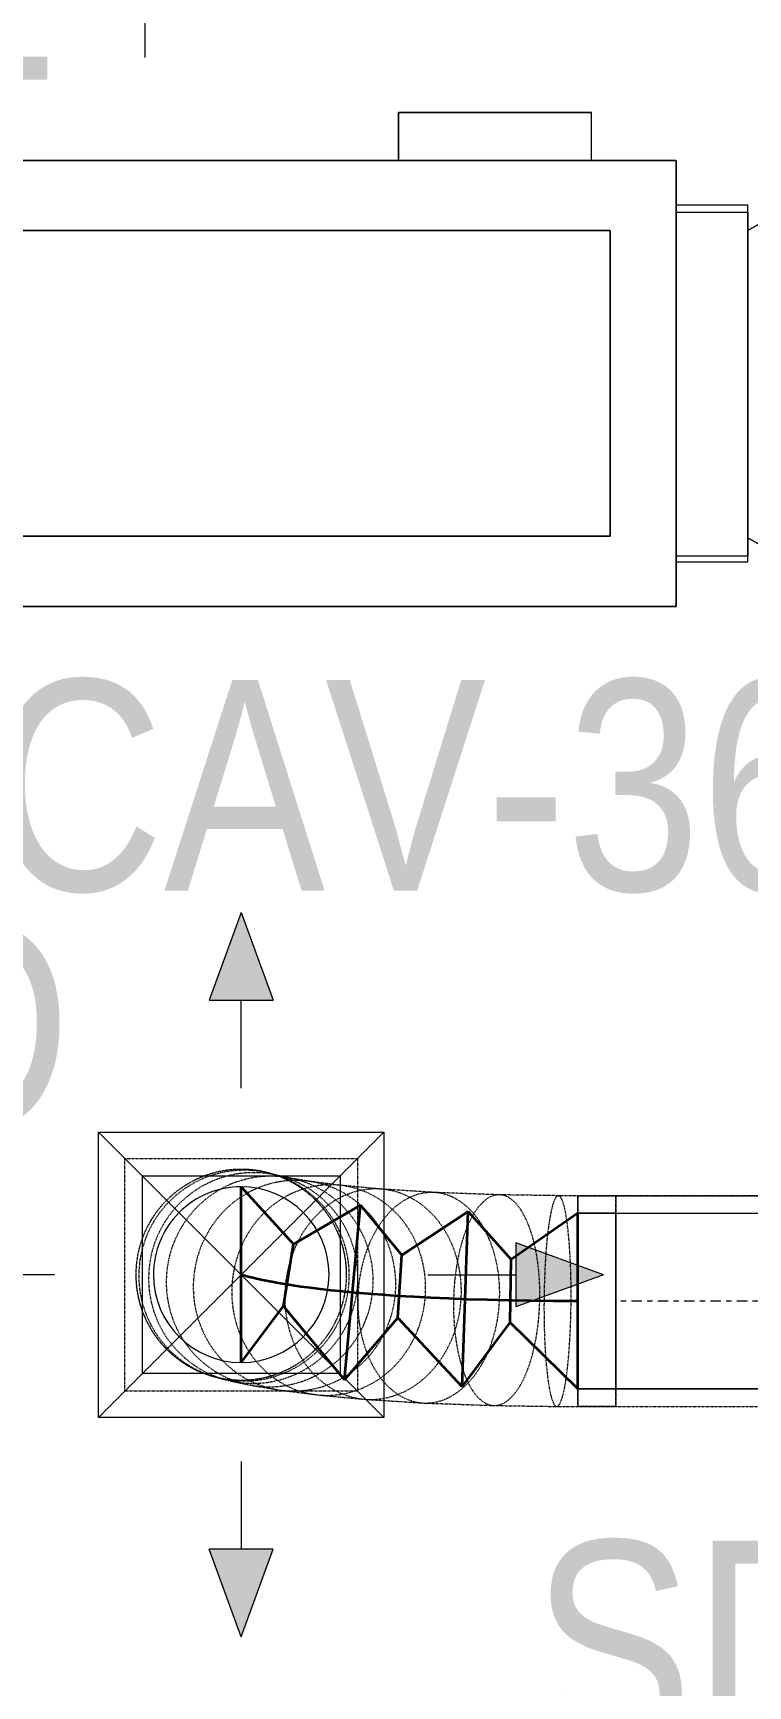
# Model space of a CAD drawing. Header units: inches. Extents: x -83664 to 20107, y -47222 to 19398.
# Drawn here: x -12824 to -12010, y -34494 to -32612 of the extents above; entities that cross this region are included whole.
import ezdxf

# ---------------------------------------------------------------- set-up
doc = ezdxf.new("R2010")
doc.units = ezdxf.units.IN
doc.header["$MEASUREMENT"] = 0
doc.linetypes.add('Center', pattern=[29.999999, 12, -6, 6, -6])
doc.linetypes.add('Hidden 0_50', pattern=[1.0584, 0.5292, -0.5292])
for name, color, linetype, lineweight in [('A-DETL-GENF', 7, 'Continuous', 9), ('G-ANNO-TEXT', 7, 'Continuous', 9), ('M-EQPM', 7, 'Continuous', 18), ('M-HVAC-CDFF', 7, 'Continuous', 9), ('M-HVAC-DUCT-CNTR', 7, 'Center', 9), ('M-HVAC-DUCT-IDEN', 7, 'Continuous', 18)]:
    doc.layers.add(name, color=color, linetype=linetype, lineweight=lineweight)
doc.layers.add('M-HVAC-DUCT', color=7, linetype='Continuous', lineweight=9, true_color=0xffe97f)
doc.layers.add('M-HVAC-DUCT-PATT', color=7, linetype='Continuous', lineweight=35, true_color=0x007f00)
doc.styles.add('Arial Narrow_21', font='ARIALN.TTF', dxfattribs={"height": 240})

# ---------------------------------------------------------------- blocks, each defined once
blk = doc.blocks.new('GCE-AT-Supply Air Rectangular Diffuser - 225x225-V55-FIRST FLOOR AC CONDITIONING LAYOUT - PART A')
at = {"layer": 'A-DETL-GENF', "true_color": 0xff7f00}
for points in [[(36.4, 312.5), (0, 412.5), (-36.4, 312.5)], [(-312.5, 36.4), (-412.5, 0), (-312.5, -36.4)], [(412.5, 0), (312.5, 36.4), (312.5, -36.4), (338.5, -26.9)], [(36.4, -312.5), (-36.4, -312.5), (0, -412.5)]]:
    blk.add_hatch(color=30, dxfattribs=at).paths.add_polyline_path(points)
at = {"layer": 'A-DETL-GENF', "color": 30, "true_color": 0xff7f00}
for p, q in [((0, 412.5), (-36.4, 312.5)), ((0, 412.5), (36.4, 312.5)), ((-36.4, 312.5), (36.4, 312.5)), ((0, 212.5), (0, 312.5)), ((-162.5, -162.5), (162.5, 162.5)), ((-162.5, 162.5), (162.5, -162.5)), ((-162.5, -162.5), (-162.5, 162.5)), ((-162.5, 162.5), (162.5, 162.5)), ((162.5, 162.5), (162.5, -162.5)), ((-412.5, 0), (-312.5, 36.4)), ((-312.5, -36.4), (-312.5, 36.4)), ((312.5, 36.4), (312.5, -36.4)), ((412.5, 0), (312.5, 36.4)), ((212.5, 0), (312.5, 0)), ((-412.5, 0), (-312.5, -36.4)), ((-212.5, 0), (-312.5, 0)), ((412.5, 0), (312.5, -36.4)), ((162.5, -162.5), (-162.5, -162.5)), ((0, -212.5), (0, -312.5)), ((36.4, -312.5), (-36.4, -312.5)), ((0, -412.5), (-36.4, -312.5)), ((0, -412.5), (36.4, -312.5))]:
    blk.add_line(p, q, dxfattribs=at)
blk = doc.blocks.new('M_Rec to Rnd Transition - Angle - 60 Degree-7670840-FIRST FLOOR AC CONDITIONING LAYOUT - PART A')
at = {"layer": 'M-HVAC-DUCT', "color": 30, "true_color": 0xff7f00}
for p, q in [((0, 100), (43.3, 100)), ((43.3, 100), (0, 100)), ((0, 100), (0, -100)), ((0, -100), (0, 100)), ((43.3, 0), (43.3, 100)), ((43.3, 0), (43.3, 100)), ((43.3, -100), (43.3, 0)), ((43.3, -100), (43.3, 0)), ((0, -100), (43.3, -100)), ((43.3, -100), (0, -100))]:
    blk.add_line(p, q, dxfattribs=at)
blk = doc.blocks.new('M_Rectangular to Round Transition - Angle - 45 Degree-7598641-FIRST FLOOR AC CONDITIONING LAYOUT - PART A')
at = {"layer": 'M-HVAC-DUCT', "color": 30, "true_color": 0xff7f00}
for p, q in [((98623.4, 55249.6), (98623.4, 55474.6)), ((98623.4, 55474.6), (98848.4, 55474.6)), ((98848.4, 55474.6), (98848.4, 55249.6)), ((98848.4, 55249.6), (98623.4, 55249.6))]:
    blk.add_line(p, q, dxfattribs=at)
for start, end in [(90, 180), (0, 90), (180, 270), (270, 0)]:
    blk.add_arc((98735.9, 55362.1), 100, start, end, dxfattribs=at)
blk = doc.blocks.new('GCE-AT-Return Air Rectangular Diffuser - 230x230-V40-FIRST FLOOR AC CONDITIONING LAYOUT - PART A')
at = {"layer": 'A-DETL-GENF', "true_color": 0xff00ff}
for points in [[(0, 205), (36.4, 305), (-36.4, 305)], [(-305, -36.4), (-205, 0), (-305, 36.4)], [(305, -36.4), (305, 36.4), (205, 0)], [(36.4, -305), (0, -205), (-36.4, -305)]]:
    blk.add_hatch(color=6, dxfattribs=at).paths.add_polyline_path(points)
at = {"layer": 'A-DETL-GENF', "color": 6, "true_color": 0xff00ff}
for p, q in [((0, 405), (0, 305)), ((0, 205), (-36.4, 305)), ((-36.4, 305), (36.4, 305)), ((0, 205), (36.4, 305)), ((-165, 165), (165, 165)), ((-165, -165), (-165, 165)), ((-165, 165), (165, -165)), ((165, 165), (165, -165)), ((-205, 0), (-305, 36.4)), ((-305, -36.4), (-305, 36.4)), ((205, 0), (305, 36.4)), ((305, 36.4), (305, -36.4)), ((405, 0), (305, 0)), ((-405, 0), (-305, 0)), ((-205, 0), (-305, -36.4)), ((205, 0), (305, -36.4)), ((165, -165), (-165, -165)), ((0, -205), (-36.4, -305)), ((0, -205), (36.4, -305)), ((-36.4, -305), (36.4, -305)), ((0, -405), (0, -305))]:
    blk.add_line(p, q, dxfattribs=at)
blk = doc.blocks.new('CAV - CAV-36-9301341-FIRST FLOOR AC CONDITIONING LAYOUT - PART A')
at = {"layer": 'M-EQPM', "color": 30, "true_color": 0xff7f00}
for p, q in [((500, 254), (-500, 254)), ((-500, 254), (-500, -254)), ((-500, -254), (-500, 254)), ((-500, 254), (500, 254)), ((500, -254), (500, 254)), ((500, 254), (500, -254)), ((-500, 203), (-581.8, 203)), ((-581.8, 203), (-581.8, -203)), ((-581.8, 203), (-581.8, -203)), ((-500, 196.3), (-581.8, 196.3)), ((-581.8, -194.7), (-581.8, 196.3)), ((-581.8, -194.7), (-581.8, 196.3)), ((-500, -203), (-500, 203)), ((-500, -203), (-500, 203)), ((-500, 196.3), (-500, -194.7)), ((-500, 196.3), (-500, -194.7)), ((581.8, 203), (500, 203)), ((500, 203), (500, -203)), ((500, 203), (500, -203)), ((581.8, 196.3), (500, 196.3)), ((500, -194.7), (500, 196.3)), ((500, -194.7), (500, 196.3)), ((581.8, -203), (581.8, 203)), ((581.8, -203), (581.8, 203)), ((581.8, 196.3), (581.8, -194.7)), ((581.8, 196.3), (581.8, -194.7)), ((-425, -174.3), (-425, 173.8)), ((-425, 173.8), (425, 173.8)), ((425, 173.8), (-425, 173.8)), ((-425, 173.8), (-425, -174.3)), ((425, 173.8), (425, -174.3)), ((425, -174.3), (425, 173.8)), ((425, -174.3), (-425, -174.3)), ((-425, -174.3), (425, -174.3)), ((-581.8, -194.7), (-500, -194.7)), ((-581.8, -203), (-500, -203)), ((500, -194.7), (581.8, -194.7)), ((500, -203), (581.8, -203)), ((-500, -254), (500, -254)), ((500, -254), (-500, -254)), ((-183.8, -254), (-403.8, -254)), ((-403.8, -254), (-183.8, -254)), ((-403.8, -254), (-403.8, -308.7)), ((-403.8, -254), (-403.8, -308.7)), ((-183.8, -308.7), (-183.8, -254)), ((-183.8, -254), (-183.8, -308.7)), ((-183.8, -308.7), (-403.8, -308.7)), ((-403.8, -308.7), (-183.8, -308.7))]:
    blk.add_line(p, q, dxfattribs=at)
blk = doc.blocks.new('M_Rec to Rnd Transition - Angle - 60 Degree-7726644-FIRST FLOOR AC CONDITIONING LAYOUT - PART A')
at = {"layer": 'M-HVAC-DUCT', "color": 30, "true_color": 0xff7f00}
for p, q in [((0, 300), (216.5, 175)), ((216.5, 175), (0, 300)), ((0, 300), (0, -300)), ((0, -300), (0, 300)), ((216.5, 0), (216.5, 175)), ((216.5, 0), (216.5, 175)), ((216.5, -175), (216.5, 0)), ((216.5, -175), (216.5, 0)), ((0, -300), (216.5, -175)), ((216.5, -175), (0, -300))]:
    blk.add_line(p, q, dxfattribs=at)
blk = doc.blocks.new('TEMW-SMBZ-HO-BM-HVAC-00002_rvt-1-FIRST FLOOR AC CONDITIONING LAYOUT - PART A')
at = {"layer": 'M-HVAC-DUCT', "color": 30, "linetype": 'Hidden 0_50', "true_color": 0xff7f00}
for p, q in [((139446.5, 65555.5), (139446.5, 65360.5)), ((139446.5, 65555.5), (139446.5, 65360.5)), ((139446.5, 65360.5), (139446.5, 65165.5)), ((139446.5, 65360.5), (139446.5, 65165.5)), ((138737.1, 64214), (138737.1, 64479)), ((138737.1, 64479), (139002.1, 64479)), ((139002.1, 64479), (139002.1, 64214)), ((138913.8, 64458.8), (138903.4, 64461.5)), ((138909.2, 64459.9), (138905.9, 64460.9)), ((138926.9, 64456.2), (138908.2, 64460.1)), ((138950, 64452.4), (138922, 64457.1)), ((138984.1, 64448.1), (138945.8, 64453)), ((139030.4, 64443.9), (138980.7, 64448.5)), ((139089.8, 64440.2), (139027.8, 64444.1)), ((139163.7, 64437.5), (139088.3, 64440.2)), ((139230.7, 64436.5), (139163.3, 64437.5)), ((139252.9, 64436.5), (139230.7, 64436.5)), ((139252.9, 64196.5), (139252.9, 64436.5)), ((139252.9, 64196.5), (139252.9, 64436.5)), ((139296.2, 64436.5), (139252.9, 64436.5)), ((139252.9, 64436.5), (139296.2, 64436.5)), ((139252.9, 64436.5), (139252.9, 64316.5)), ((139252.9, 64436.5), (139252.9, 64316.5)), ((139296.2, 64436.5), (139296.2, 64196.5)), ((139296.2, 64196.5), (139296.2, 64436.5)), ((140045.9, 64436.5), (139296.2, 64436.5)), ((139296.2, 64436.5), (140045.9, 64436.5)), ((139296.2, 64436.5), (139296.2, 64196.5)), ((139296.2, 64196.5), (139296.2, 64436.5)), ((139252.9, 64316.5), (139252.9, 64196.5)), ((139252.9, 64316.5), (139252.9, 64196.5)), ((138833.2, 64232.2), (138836.5, 64231.1)), ((138842.2, 64229.5), (138852.7, 64226.7)), ((138858.3, 64225.4), (138877.2, 64221.4)), ((139002.1, 64214), (138737.1, 64214)), ((138882.2, 64220.4), (138910.7, 64215.7)), ((138914.9, 64215), (138954.3, 64210)), ((138957.7, 64209.6), (139009.1, 64204.8)), ((139011.7, 64204.6), (139076.5, 64200.5)), ((139078, 64200.4), (139157.2, 64197.6)), ((139157.6, 64197.6), (139228.9, 64196.5)), ((139228.9, 64196.5), (139252.9, 64196.5)), ((139296.2, 64196.5), (139252.9, 64196.5)), ((139252.9, 64196.5), (139296.2, 64196.5)), ((139296.2, 64196.5), (140045.9, 64196.5)), ((139296.2, 64196.5), (140045.9, 64196.5))]:
    blk.add_line(p, q, dxfattribs=at)
at = {"layer": 'M-HVAC-DUCT', "color": 30, "true_color": 0xff7f00}
for p, q in [((139296.2, 64216.5), (139296.2, 64416.5)), ((139296.2, 64416.5), (139296.2, 64216.5)), ((139296.2, 64416.5), (140045.9, 64416.5)), ((139296.2, 64416.5), (140045.9, 64416.5)), ((140045.9, 64216.5), (139296.2, 64216.5)), ((139296.2, 64216.5), (140045.9, 64216.5))]:
    blk.add_line(p, q, dxfattribs=at)
at = {"layer": 'M-HVAC-DUCT', "color": 30, "linetype": 'Hidden 0_50', "true_color": 0xff7f00}
for start, end in [(87.441, 267.441), (90, 180), (267.441, 87.441), (0, 90), (180, 270), (270, 0)]:
    blk.add_arc((138869.6, 64346.5), 120, start, end, dxfattribs=at)
for points in [[(138874.9, 64466.4), (138864.5, 64466.9), (138843.4, 64465.1), (138813.6, 64454.3), (138787.7, 64436.1), (138767.3, 64411.9), (138753.9, 64383.2), (138748.3, 64352), (138751.1, 64320.4), (138761.9, 64290.6), (138780, 64264.6), (138804.3, 64244.2), (138833, 64230.8), (138853.8, 64227.1), (138864.2, 64226.7)], [(138864.2, 64226.7), (138874.7, 64226.2), (138895.7, 64228), (138925.5, 64238.8), (138951.5, 64257), (138971.9, 64281.2), (138985.3, 64309.9), (138990.8, 64341.1), (138988.1, 64372.7), (138977.3, 64402.5), (138959.2, 64428.5), (138934.9, 64448.8), (138906.2, 64462.3), (138885.4, 64466), (138874.9, 64466.4)], [(138878.2, 64465.4), (138867.8, 64465.8), (138846.7, 64464), (138817, 64453.2), (138791.1, 64435), (138770.7, 64410.8), (138757.3, 64382.1), (138751.7, 64350.9), (138754.4, 64319.3), (138765.2, 64289.5), (138783.3, 64263.6), (138807.5, 64243.2), (138836.2, 64229.8), (138857, 64226.1), (138867.4, 64225.6)], [(138888.8, 64462.6), (138878.4, 64463.1), (138857.5, 64461.2), (138827.9, 64450.3), (138802, 64432.1), (138781.8, 64407.9), (138768.4, 64379.1), (138762.9, 64347.9), (138765.5, 64316.4), (138776.2, 64286.6), (138794.2, 64260.7), (138818.3, 64240.4), (138846.7, 64227), (138867.4, 64223.4), (138877.8, 64222.9)], [(138907.6, 64458.6), (138897.4, 64459), (138876.7, 64457.1), (138847.4, 64446.2), (138821.9, 64427.9), (138801.8, 64403.6), (138788.5, 64374.9), (138783, 64343.7), (138785.6, 64312.1), (138796.1, 64282.4), (138813.9, 64256.5), (138837.7, 64236.3), (138865.8, 64223), (138886.2, 64219.4), (138896.5, 64218.9)], [(138936, 64453.9), (138925.9, 64454.2), (138905.7, 64452.3), (138877, 64441.2), (138852, 64422.9), (138832.3, 64398.5), (138819.3, 64369.7), (138813.8, 64338.5), (138816.3, 64307), (138826.6, 64277.3), (138844, 64251.5), (138867.2, 64231.3), (138894.7, 64218.1), (138914.7, 64214.6), (138924.7, 64214.2)], [(138974.7, 64448.9), (138965.1, 64449.2), (138945.7, 64447.1), (138918.3, 64435.9), (138894.3, 64417.5), (138875.4, 64393), (138862.9, 64364.1), (138857.7, 64332.9), (138860, 64301.4), (138869.8, 64271.8), (138886.4, 64246.1), (138908.6, 64226), (138934.9, 64213), (138954, 64209.6), (138963.7, 64209.2)], [(138867.4, 64225.6), (138877.9, 64225.2), (138898.9, 64227), (138928.6, 64237.8), (138954.6, 64256), (138975, 64280.2), (138988.4, 64309), (138993.9, 64340.2), (138991.2, 64371.7), (138980.4, 64401.5), (138962.3, 64427.5), (138938.1, 64447.8), (138909.4, 64461.2), (138888.7, 64464.9), (138878.2, 64465.4)], [(138877.8, 64222.9), (138888.2, 64222.5), (138909.1, 64224.3), (138938.7, 64235.2), (138964.5, 64253.4), (138984.8, 64277.7), (138998.2, 64306.4), (139003.7, 64337.6), (139001, 64369.1), (138990.3, 64398.9), (138972.3, 64424.8), (138948.3, 64445.1), (138919.8, 64458.5), (138899.2, 64462.2), (138888.8, 64462.6)], [(138896.5, 64218.9), (138906.8, 64218.5), (138927.4, 64220.4), (138956.7, 64231.4), (138982.3, 64249.6), (139002.4, 64273.9), (139015.6, 64302.7), (139021.1, 64333.9), (139018.5, 64365.4), (139008, 64395.1), (138990.3, 64421), (138966.5, 64441.3), (138938.3, 64454.6), (138917.9, 64458.2), (138907.6, 64458.6)], [(138924.7, 64214.2), (138934.8, 64213.8), (138955, 64215.8), (138983.7, 64226.8), (139008.7, 64245.2), (139028.4, 64269.6), (139041.4, 64298.3), (139046.8, 64329.6), (139044.3, 64361.1), (139034.1, 64390.8), (139016.7, 64416.6), (138993.5, 64436.8), (138966, 64449.9), (138946, 64453.5), (138936, 64453.9)], [(138963.7, 64209.2), (138973.3, 64208.9), (138992.6, 64211), (139020.1, 64222.2), (139044.1, 64240.6), (139063, 64265.1), (139075.5, 64294), (139080.7, 64325.2), (139078.4, 64356.7), (139068.6, 64386.3), (139052, 64412.1), (139029.8, 64432.1), (139003.5, 64445.1), (138984.4, 64448.6), (138974.7, 64448.9)], [(139025, 64444.2), (139016.2, 64444.4), (138998.6, 64442.2), (138973.5, 64430.8), (138951.7, 64412.1), (138934.5, 64387.5), (138923, 64358.5), (138918.2, 64327.2), (138920.3, 64295.7), (138929.2, 64266.2), (138944.2, 64240.6), (138964.4, 64220.8), (138988.4, 64208), (139005.8, 64204.7), (139014.5, 64204.5)], [(139087.5, 64440.2), (139080.4, 64440.4), (139066.3, 64437.9), (139046.1, 64426.2), (139028.5, 64407.3), (139014.6, 64382.4), (139005.4, 64353.3), (139001.5, 64322), (139003.2, 64290.5), (139010.3, 64261.1), (139022.3, 64235.7), (139038.5, 64216.1), (139057.8, 64203.6), (139071.7, 64200.6), (139078.8, 64200.4)], [(139014.5, 64204.5), (139023.3, 64204.2), (139040.9, 64206.5), (139066, 64217.9), (139087.8, 64236.5), (139105, 64261.2), (139116.5, 64290.1), (139121.3, 64321.4), (139119.2, 64352.9), (139110.3, 64382.4), (139095.3, 64408), (139075.1, 64427.9), (139051.1, 64440.7), (139033.7, 64443.9), (139025, 64444.2)], [(139078.8, 64200.4), (139085.9, 64200.3), (139100, 64202.7), (139120.1, 64214.5), (139137.7, 64233.4), (139151.6, 64258.3), (139160.8, 64287.3), (139164.7, 64318.7), (139163.1, 64350.1), (139156, 64379.6), (139143.9, 64404.9), (139127.7, 64424.6), (139108.5, 64437.1), (139094.5, 64440.1), (139087.5, 64440.2)], [(139163.2, 64437.5), (139158.9, 64437.6), (139150.3, 64434.9), (139138, 64422.9), (139127.3, 64403.7), (139118.8, 64378.7), (139113.2, 64349.5), (139110.8, 64318.1), (139111.8, 64286.7), (139116.1, 64257.3), (139123.4, 64232.1), (139133.2, 64212.7), (139145, 64200.5), (139153.4, 64197.6), (139157.7, 64197.6)], [(139157.7, 64197.6), (139162.1, 64197.6), (139170.6, 64200.2), (139182.9, 64212.2), (139193.6, 64231.4), (139202.1, 64256.5), (139207.7, 64285.7), (139210.1, 64317.1), (139209.2, 64348.5), (139204.9, 64377.8), (139197.5, 64403), (139187.7, 64422.4), (139176, 64434.7), (139167.5, 64437.5), (139163.2, 64437.5)], [(139230.7, 64436.5), (139229.3, 64436.5), (139226.6, 64433.8), (139222.8, 64421.7), (139219.4, 64402.4), (139216.7, 64377.2), (139215, 64348), (139214.2, 64316.5), (139214.5, 64285.1), (139215.8, 64255.9), (139218.1, 64230.7), (139221.2, 64211.4), (139224.9, 64199.3), (139227.5, 64196.5), (139228.9, 64196.5)], [(139228.9, 64196.5), (139230.3, 64196.5), (139233, 64199.3), (139236.8, 64211.4), (139240.2, 64230.7), (139242.8, 64255.9), (139244.6, 64285.1), (139245.4, 64316.5), (139245.1, 64348), (139243.7, 64377.2), (139241.4, 64402.4), (139238.4, 64421.7), (139234.7, 64433.8), (139232, 64436.5), (139230.7, 64436.5)]]:
    blk.add_open_spline(points, degree=3, dxfattribs=at)
at = {"layer": 'M-HVAC-DUCT-CNTR', "color": 30, "true_color": 0xff7f00}
blk.add_line((140045.9, 64316.5), (139296.2, 64316.5), dxfattribs=at)
at = {"layer": 'M-HVAC-DUCT-CNTR', "color": 30, "linetype": 'Continuous', "lineweight": 35, "true_color": 0xff7f00}
blk.add_open_spline([(139252.9, 64316.5), (138951.9, 64316.5), (138869.6, 64346.5), (138869.6, 64346.5)], degree=3, dxfattribs=at)
at = {"layer": 'M-HVAC-DUCT-PATT', "color": 30, "true_color": 0xff7f00}
for p, q in [((138869.6, 64246.5), (138869.6, 64446.5)), ((138869.6, 64446.5), (138929.1, 64381.3)), ((139005.4, 64425.9), (138929.1, 64381.3)), ((138987.1, 64226.7), (139005.4, 64425.9)), ((138987.1, 64226.7), (139005.4, 64425.9)), ((139005.4, 64425.9), (139052.5, 64368.7)), ((139128, 64418.6), (139052.5, 64368.7)), ((139121.3, 64218.7), (139128, 64418.6)), ((139121.3, 64218.7), (139128, 64418.6)), ((139128, 64418.6), (139177.1, 64363.8)), ((139252.9, 64416.5), (139177.1, 64363.8)), ((139252.9, 64216.5), (139252.9, 64416.5)), ((139252.9, 64216.5), (139252.9, 64416.5)), ((138917.9, 64310.7), (138929.1, 64381.3)), ((139048, 64297.3), (139052.5, 64368.7)), ((139175.7, 64292.2), (139177.1, 64363.8)), ((138869.6, 64246.5), (138917.9, 64310.7)), ((138987.1, 64226.7), (138917.9, 64310.7)), ((138987.1, 64226.7), (139048, 64297.3)), ((139121.3, 64218.7), (139048, 64297.3)), ((139121.3, 64218.7), (139175.7, 64292.2)), ((139252.9, 64216.5), (139175.7, 64292.2))]:
    blk.add_line(p, q, dxfattribs=at)
at = {"layer": 'M-EQPM', "color": 6, "linetype": 'Hidden 0_50', "lineweight": 9, "true_color": 0xff00ff, "rotation": 180}
blk.add_blockref('CAV - CAV-36-9301341-FIRST FLOOR AC CONDITIONING LAYOUT - PART A', (138864.7, 65361.3), dxfattribs=at)
at = {"layer": 'M-HVAC-CDFF', "color": 6, "linetype": 'Hidden 0_50', "lineweight": 9, "true_color": 0xff00ff}
for name, p in [('GCE-AT-Return Air Rectangular Diffuser - 230x230-V40-FIRST FLOOR AC CONDITIONING LAYOUT - PART A', (138760.4, 66137.8)), ('GCE-AT-Supply Air Rectangular Diffuser - 225x225-V55-FIRST FLOOR AC CONDITIONING LAYOUT - PART A', (138869.6, 64346.5))]:
    blk.add_blockref(name, p, dxfattribs=at)
at = {"layer": 'M-HVAC-DUCT', "color": 6, "linetype": 'Hidden 0_50', "lineweight": 9, "true_color": 0xff00ff, "rotation": 180}
for name, p in [('M_Rec to Rnd Transition - Angle - 60 Degree-7726644-FIRST FLOOR AC CONDITIONING LAYOUT - PART A', (139663, 65360.5)), ('M_Rectangular to Round Transition - Angle - 45 Degree-7598641-FIRST FLOOR AC CONDITIONING LAYOUT - PART A', (237605.5, 119708.7)), ('M_Rec to Rnd Transition - Angle - 60 Degree-7670840-FIRST FLOOR AC CONDITIONING LAYOUT - PART A', (139296.2, 64316.5))]:
    blk.add_blockref(name, p, dxfattribs=at)
blk = doc.blocks.new('TEMW-SMBZ-HO-BM-HVAC-00002_rvt-2-FIRST FLOOR AC CONDITIONING LAYOUT - PART A')
at = {"layer": 'M-HVAC-DUCT', "color": 30, "linetype": 'Hidden 0_50', "true_color": 0xff7f00}
for p, q in [((139446.5, 65555.5), (139446.5, 65360.5)), ((139446.5, 65555.5), (139446.5, 65360.5)), ((139446.5, 65360.5), (139446.5, 65165.5)), ((139446.5, 65360.5), (139446.5, 65165.5)), ((138737.1, 64214), (138737.1, 64479)), ((138737.1, 64479), (139002.1, 64479)), ((139002.1, 64479), (139002.1, 64214)), ((138913.8, 64458.8), (138903.4, 64461.5)), ((138909.2, 64459.9), (138905.9, 64460.9)), ((138926.9, 64456.2), (138908.2, 64460.1)), ((138950, 64452.4), (138922, 64457.1)), ((138984.1, 64448.1), (138945.8, 64453)), ((139030.4, 64443.9), (138980.7, 64448.5)), ((139089.8, 64440.2), (139027.8, 64444.1)), ((139163.7, 64437.5), (139088.3, 64440.2)), ((139230.7, 64436.5), (139163.3, 64437.5)), ((139252.9, 64436.5), (139230.7, 64436.5)), ((139252.9, 64196.5), (139252.9, 64436.5)), ((139252.9, 64196.5), (139252.9, 64436.5)), ((139296.2, 64436.5), (139252.9, 64436.5)), ((139252.9, 64436.5), (139296.2, 64436.5)), ((139252.9, 64436.5), (139252.9, 64316.5)), ((139252.9, 64436.5), (139252.9, 64316.5)), ((139296.2, 64436.5), (139296.2, 64196.5)), ((139296.2, 64196.5), (139296.2, 64436.5)), ((140045.9, 64436.5), (139296.2, 64436.5)), ((139296.2, 64436.5), (140045.9, 64436.5)), ((139296.2, 64436.5), (139296.2, 64196.5)), ((139296.2, 64196.5), (139296.2, 64436.5)), ((139252.9, 64316.5), (139252.9, 64196.5)), ((139252.9, 64316.5), (139252.9, 64196.5)), ((138833.2, 64232.2), (138836.5, 64231.1)), ((138842.2, 64229.5), (138852.7, 64226.7)), ((138858.3, 64225.4), (138877.2, 64221.4)), ((139002.1, 64214), (138737.1, 64214)), ((138882.2, 64220.4), (138910.7, 64215.7)), ((138914.9, 64215), (138954.3, 64210)), ((138957.7, 64209.6), (139009.1, 64204.8)), ((139011.7, 64204.6), (139076.5, 64200.5)), ((139078, 64200.4), (139157.2, 64197.6)), ((139157.6, 64197.6), (139228.9, 64196.5)), ((139228.9, 64196.5), (139252.9, 64196.5)), ((139296.2, 64196.5), (139252.9, 64196.5)), ((139252.9, 64196.5), (139296.2, 64196.5)), ((139296.2, 64196.5), (140045.9, 64196.5)), ((139296.2, 64196.5), (140045.9, 64196.5))]:
    blk.add_line(p, q, dxfattribs=at)
at = {"layer": 'M-HVAC-DUCT', "color": 30, "true_color": 0xff7f00}
for p, q in [((139296.2, 64216.5), (139296.2, 64416.5)), ((139296.2, 64416.5), (139296.2, 64216.5)), ((139296.2, 64416.5), (140045.9, 64416.5)), ((139296.2, 64416.5), (140045.9, 64416.5)), ((140045.9, 64216.5), (139296.2, 64216.5)), ((139296.2, 64216.5), (140045.9, 64216.5))]:
    blk.add_line(p, q, dxfattribs=at)
at = {"layer": 'M-HVAC-DUCT', "color": 30, "linetype": 'Hidden 0_50', "true_color": 0xff7f00}
for start, end in [(87.441, 267.441), (90, 180), (267.441, 87.441), (0, 90), (180, 270), (270, 0)]:
    blk.add_arc((138869.6, 64346.5), 120, start, end, dxfattribs=at)
for points in [[(138874.9, 64466.4), (138864.5, 64466.9), (138843.4, 64465.1), (138813.6, 64454.3), (138787.7, 64436.1), (138767.3, 64411.9), (138753.9, 64383.2), (138748.3, 64352), (138751.1, 64320.4), (138761.9, 64290.6), (138780, 64264.6), (138804.3, 64244.2), (138833, 64230.8), (138853.8, 64227.1), (138864.2, 64226.7)], [(138864.2, 64226.7), (138874.7, 64226.2), (138895.7, 64228), (138925.5, 64238.8), (138951.5, 64257), (138971.9, 64281.2), (138985.3, 64309.9), (138990.8, 64341.1), (138988.1, 64372.7), (138977.3, 64402.5), (138959.2, 64428.5), (138934.9, 64448.8), (138906.2, 64462.3), (138885.4, 64466), (138874.9, 64466.4)], [(138878.2, 64465.4), (138867.8, 64465.8), (138846.7, 64464), (138817, 64453.2), (138791.1, 64435), (138770.7, 64410.8), (138757.3, 64382.1), (138751.7, 64350.9), (138754.4, 64319.3), (138765.2, 64289.5), (138783.3, 64263.6), (138807.5, 64243.2), (138836.2, 64229.8), (138857, 64226.1), (138867.4, 64225.6)], [(138888.8, 64462.6), (138878.4, 64463.1), (138857.5, 64461.2), (138827.9, 64450.3), (138802, 64432.1), (138781.8, 64407.9), (138768.4, 64379.1), (138762.9, 64347.9), (138765.5, 64316.4), (138776.2, 64286.6), (138794.2, 64260.7), (138818.3, 64240.4), (138846.7, 64227), (138867.4, 64223.4), (138877.8, 64222.9)], [(138907.6, 64458.6), (138897.4, 64459), (138876.7, 64457.1), (138847.4, 64446.2), (138821.9, 64427.9), (138801.8, 64403.6), (138788.5, 64374.9), (138783, 64343.7), (138785.6, 64312.1), (138796.1, 64282.4), (138813.9, 64256.5), (138837.7, 64236.3), (138865.8, 64223), (138886.2, 64219.4), (138896.5, 64218.9)], [(138936, 64453.9), (138925.9, 64454.2), (138905.7, 64452.3), (138877, 64441.2), (138852, 64422.9), (138832.3, 64398.5), (138819.3, 64369.7), (138813.8, 64338.5), (138816.3, 64307), (138826.6, 64277.3), (138844, 64251.5), (138867.2, 64231.3), (138894.7, 64218.1), (138914.7, 64214.6), (138924.7, 64214.2)], [(138974.7, 64448.9), (138965.1, 64449.2), (138945.7, 64447.1), (138918.3, 64435.9), (138894.3, 64417.5), (138875.4, 64393), (138862.9, 64364.1), (138857.7, 64332.9), (138860, 64301.4), (138869.8, 64271.8), (138886.4, 64246.1), (138908.6, 64226), (138934.9, 64213), (138954, 64209.6), (138963.7, 64209.2)], [(138867.4, 64225.6), (138877.9, 64225.2), (138898.9, 64227), (138928.6, 64237.8), (138954.6, 64256), (138975, 64280.2), (138988.4, 64309), (138993.9, 64340.2), (138991.2, 64371.7), (138980.4, 64401.5), (138962.3, 64427.5), (138938.1, 64447.8), (138909.4, 64461.2), (138888.7, 64464.9), (138878.2, 64465.4)], [(138877.8, 64222.9), (138888.2, 64222.5), (138909.1, 64224.3), (138938.7, 64235.2), (138964.5, 64253.4), (138984.8, 64277.7), (138998.2, 64306.4), (139003.7, 64337.6), (139001, 64369.1), (138990.3, 64398.9), (138972.3, 64424.8), (138948.3, 64445.1), (138919.8, 64458.5), (138899.2, 64462.2), (138888.8, 64462.6)], [(138896.5, 64218.9), (138906.8, 64218.5), (138927.4, 64220.4), (138956.7, 64231.4), (138982.3, 64249.6), (139002.4, 64273.9), (139015.6, 64302.7), (139021.1, 64333.9), (139018.5, 64365.4), (139008, 64395.1), (138990.3, 64421), (138966.5, 64441.3), (138938.3, 64454.6), (138917.9, 64458.2), (138907.6, 64458.6)], [(138924.7, 64214.2), (138934.8, 64213.8), (138955, 64215.8), (138983.7, 64226.8), (139008.7, 64245.2), (139028.4, 64269.6), (139041.4, 64298.3), (139046.8, 64329.6), (139044.3, 64361.1), (139034.1, 64390.8), (139016.7, 64416.6), (138993.5, 64436.8), (138966, 64449.9), (138946, 64453.5), (138936, 64453.9)], [(138963.7, 64209.2), (138973.3, 64208.9), (138992.6, 64211), (139020.1, 64222.2), (139044.1, 64240.6), (139063, 64265.1), (139075.5, 64294), (139080.7, 64325.2), (139078.4, 64356.7), (139068.6, 64386.3), (139052, 64412.1), (139029.8, 64432.1), (139003.5, 64445.1), (138984.4, 64448.6), (138974.7, 64448.9)], [(139025, 64444.2), (139016.2, 64444.4), (138998.6, 64442.2), (138973.5, 64430.8), (138951.7, 64412.1), (138934.5, 64387.5), (138923, 64358.5), (138918.2, 64327.2), (138920.3, 64295.7), (138929.2, 64266.2), (138944.2, 64240.6), (138964.4, 64220.8), (138988.4, 64208), (139005.8, 64204.7), (139014.5, 64204.5)], [(139087.5, 64440.2), (139080.4, 64440.4), (139066.3, 64437.9), (139046.1, 64426.2), (139028.5, 64407.3), (139014.6, 64382.4), (139005.4, 64353.3), (139001.5, 64322), (139003.2, 64290.5), (139010.3, 64261.1), (139022.3, 64235.7), (139038.5, 64216.1), (139057.8, 64203.6), (139071.7, 64200.6), (139078.8, 64200.4)], [(139014.5, 64204.5), (139023.3, 64204.2), (139040.9, 64206.5), (139066, 64217.9), (139087.8, 64236.5), (139105, 64261.2), (139116.5, 64290.1), (139121.3, 64321.4), (139119.2, 64352.9), (139110.3, 64382.4), (139095.3, 64408), (139075.1, 64427.9), (139051.1, 64440.7), (139033.7, 64443.9), (139025, 64444.2)], [(139078.8, 64200.4), (139085.9, 64200.3), (139100, 64202.7), (139120.1, 64214.5), (139137.7, 64233.4), (139151.6, 64258.3), (139160.8, 64287.3), (139164.7, 64318.7), (139163.1, 64350.1), (139156, 64379.6), (139143.9, 64404.9), (139127.7, 64424.6), (139108.5, 64437.1), (139094.5, 64440.1), (139087.5, 64440.2)], [(139163.2, 64437.5), (139158.9, 64437.6), (139150.3, 64434.9), (139138, 64422.9), (139127.3, 64403.7), (139118.8, 64378.7), (139113.2, 64349.5), (139110.8, 64318.1), (139111.8, 64286.7), (139116.1, 64257.3), (139123.4, 64232.1), (139133.2, 64212.7), (139145, 64200.5), (139153.4, 64197.6), (139157.7, 64197.6)], [(139157.7, 64197.6), (139162.1, 64197.6), (139170.6, 64200.2), (139182.9, 64212.2), (139193.6, 64231.4), (139202.1, 64256.5), (139207.7, 64285.7), (139210.1, 64317.1), (139209.2, 64348.5), (139204.9, 64377.8), (139197.5, 64403), (139187.7, 64422.4), (139176, 64434.7), (139167.5, 64437.5), (139163.2, 64437.5)], [(139230.7, 64436.5), (139229.3, 64436.5), (139226.6, 64433.8), (139222.8, 64421.7), (139219.4, 64402.4), (139216.7, 64377.2), (139215, 64348), (139214.2, 64316.5), (139214.5, 64285.1), (139215.8, 64255.9), (139218.1, 64230.7), (139221.2, 64211.4), (139224.9, 64199.3), (139227.5, 64196.5), (139228.9, 64196.5)], [(139228.9, 64196.5), (139230.3, 64196.5), (139233, 64199.3), (139236.8, 64211.4), (139240.2, 64230.7), (139242.8, 64255.9), (139244.6, 64285.1), (139245.4, 64316.5), (139245.1, 64348), (139243.7, 64377.2), (139241.4, 64402.4), (139238.4, 64421.7), (139234.7, 64433.8), (139232, 64436.5), (139230.7, 64436.5)]]:
    blk.add_open_spline(points, degree=3, dxfattribs=at)
at = {"layer": 'M-HVAC-DUCT-CNTR', "color": 30, "true_color": 0xff7f00}
blk.add_line((140045.9, 64316.5), (139296.2, 64316.5), dxfattribs=at)
at = {"layer": 'M-HVAC-DUCT-CNTR', "color": 30, "linetype": 'Continuous', "lineweight": 35, "true_color": 0xff7f00}
blk.add_open_spline([(139252.9, 64316.5), (138951.9, 64316.5), (138869.6, 64346.5), (138869.6, 64346.5)], degree=3, dxfattribs=at)
at = {"layer": 'M-HVAC-DUCT-PATT', "color": 30, "true_color": 0xff7f00}
for p, q in [((138869.6, 64246.5), (138869.6, 64446.5)), ((138869.6, 64446.5), (138929.1, 64381.3)), ((139005.4, 64425.9), (138929.1, 64381.3)), ((138987.1, 64226.7), (139005.4, 64425.9)), ((138987.1, 64226.7), (139005.4, 64425.9)), ((139005.4, 64425.9), (139052.5, 64368.7)), ((139128, 64418.6), (139052.5, 64368.7)), ((139121.3, 64218.7), (139128, 64418.6)), ((139121.3, 64218.7), (139128, 64418.6)), ((139128, 64418.6), (139177.1, 64363.8)), ((139252.9, 64416.5), (139177.1, 64363.8)), ((139252.9, 64216.5), (139252.9, 64416.5)), ((139252.9, 64216.5), (139252.9, 64416.5)), ((138917.9, 64310.7), (138929.1, 64381.3)), ((139048, 64297.3), (139052.5, 64368.7)), ((139175.7, 64292.2), (139177.1, 64363.8)), ((138869.6, 64246.5), (138917.9, 64310.7)), ((138987.1, 64226.7), (138917.9, 64310.7)), ((138987.1, 64226.7), (139048, 64297.3)), ((139121.3, 64218.7), (139048, 64297.3)), ((139121.3, 64218.7), (139175.7, 64292.2)), ((139252.9, 64216.5), (139175.7, 64292.2))]:
    blk.add_line(p, q, dxfattribs=at)
at = {"layer": 'M-EQPM', "color": 6, "linetype": 'Hidden 0_50', "lineweight": 9, "true_color": 0xff00ff, "rotation": 180}
blk.add_blockref('CAV - CAV-36-9301341-FIRST FLOOR AC CONDITIONING LAYOUT - PART A', (138864.7, 65361.3), dxfattribs=at)
at = {"layer": 'M-HVAC-CDFF', "color": 6, "linetype": 'Hidden 0_50', "lineweight": 9, "true_color": 0xff00ff}
for name, p in [('GCE-AT-Return Air Rectangular Diffuser - 230x230-V40-FIRST FLOOR AC CONDITIONING LAYOUT - PART A', (138760.4, 66137.8)), ('GCE-AT-Supply Air Rectangular Diffuser - 225x225-V55-FIRST FLOOR AC CONDITIONING LAYOUT - PART A', (138869.6, 64346.5))]:
    blk.add_blockref(name, p, dxfattribs=at)
at = {"layer": 'M-HVAC-DUCT', "color": 6, "linetype": 'Hidden 0_50', "lineweight": 9, "true_color": 0xff00ff, "rotation": 180}
for name, p in [('M_Rec to Rnd Transition - Angle - 60 Degree-7726644-FIRST FLOOR AC CONDITIONING LAYOUT - PART A', (139663, 65360.5)), ('M_Rectangular to Round Transition - Angle - 45 Degree-7598641-FIRST FLOOR AC CONDITIONING LAYOUT - PART A', (237605.5, 119708.7)), ('M_Rec to Rnd Transition - Angle - 60 Degree-7670840-FIRST FLOOR AC CONDITIONING LAYOUT - PART A', (139296.2, 64316.5))]:
    blk.add_blockref(name, p, dxfattribs=at)

msp = doc.modelspace()

# ---------------------------------------------------------------- block references
at = {"lineweight": 5}
for name in ['TEMW-SMBZ-HO-BM-HVAC-00002_rvt-1-FIRST FLOOR AC CONDITIONING LAYOUT - PART A', 'TEMW-SMBZ-HO-BM-HVAC-00002_rvt-2-FIRST FLOOR AC CONDITIONING LAYOUT - PART A']:
    msp.add_blockref(name, (-151456.7, -98372.2), dxfattribs=at)

# ---------------------------------------------------------------- texts
at = {"layer": 'G-ANNO-TEXT', "char_height": 240, "attachment_point": 1, "style": 'Arial Narrow_21'}
for s, insert, width in [('RD-02', (-13588.3, -32424.7), 1010.126), ('CAV-36', (-12873.4, -33348.3), 1214.557), ('SD-02', (-12256.1, -34328.7), 986.076)]:
    msp.add_mtext(s, dxfattribs=dict(at, insert=insert, width=width))
at = {"layer": 'M-HVAC-DUCT-IDEN', "lineweight": 9, "insert": (-14492.3, -33621.7), "char_height": 240, "width": 2152.531, "attachment_point": 1, "style": 'Arial Narrow_21'}
msp.add_mtext('200x100 RAD', dxfattribs=at)

doc.saveas('drawing.dxf')
